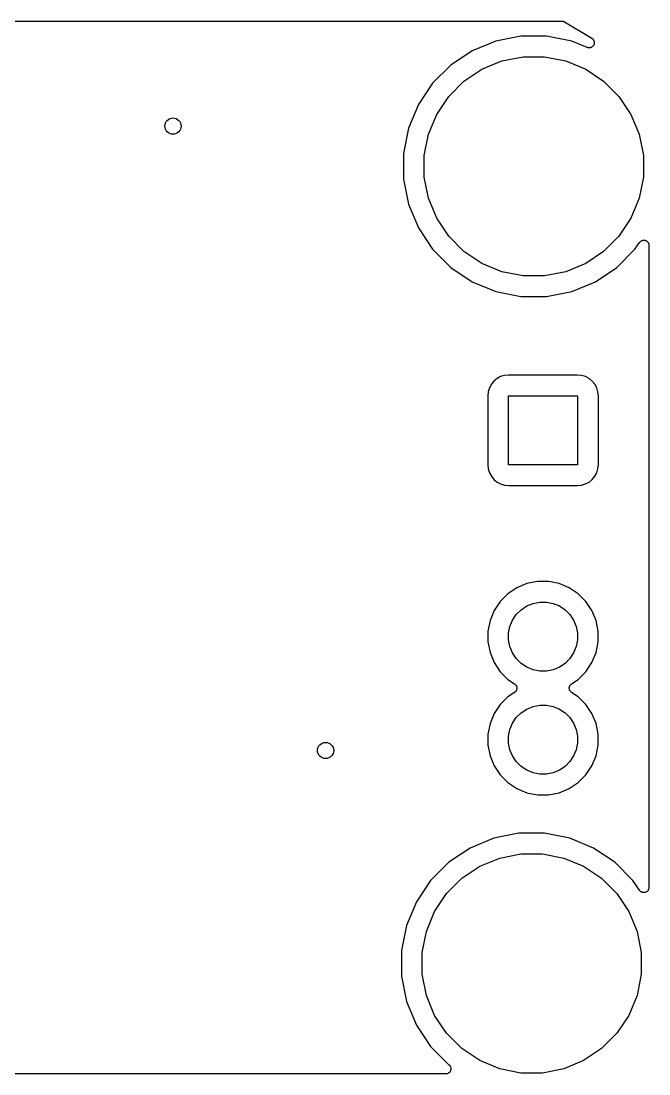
# Model space of a CAD drawing. Extents: x 83.1 to 154, y -94.5 to -68.3.
# Drawn here: x 138.5 to 153.97, y -94.47 to -68.53 of the extents above; entities that cross this region are included whole.
import ezdxf

# ---------------------------------------------------------------- set-up
doc = ezdxf.new("R2010")
doc.units = 0
doc.layers.add('BLACK', color=7, linetype='CONTINUOUS')

msp = doc.modelspace()

# ---------------------------------------------------------------- linework, layer by layer
at = {"layer": 'BLACK', "linetype": 'CONTINUOUS'}
for p, q in [((123.11, -68.533), (151.817, -68.533)), ((151.817, -68.533), (151.819, -68.533)), ((151.819, -68.533), (151.828, -68.534)), ((151.828, -68.534), (151.836, -68.5344)), ((151.836, -68.5344), (151.84, -68.5353)), ((151.84, -68.5353), (151.844, -68.5358)), ((151.844, -68.5358), (151.852, -68.5384)), ((151.852, -68.5384), (151.86, -68.5405)), ((151.86, -68.5405), (151.864, -68.5421)), ((151.864, -68.5421), (151.867, -68.5433)), ((151.867, -68.5433), (151.875, -68.5474)), ((151.875, -68.5474), (151.883, -68.5511)), ((151.883, -68.5511), (152.558, -68.9563)), ((150.814, -68.9026), (150.194, -69.0259)), ((151.446, -68.9026), (150.814, -68.9026)), ((152.066, -69.0259), (151.446, -68.9026)), ((152.558, -68.9563), (152.559, -68.9572)), ((152.559, -68.9572), (152.562, -68.9591)), ((152.562, -68.9591), (152.564, -68.9605)), ((152.564, -68.9605), (152.572, -68.9666)), ((152.572, -68.9666), (152.579, -68.9723)), ((152.579, -68.9723), (152.581, -68.9745)), ((152.581, -68.9745), (152.583, -68.9765)), ((152.583, -68.9765), (152.589, -68.9838)), ((152.589, -68.9838), (152.595, -68.9908)), ((150.194, -69.0259), (149.61, -69.2677)), ((152.444, -69.1825), (152.066, -69.0259)), ((152.447, -69.1834), (152.444, -69.1825)), ((152.45, -69.1847), (152.447, -69.1834)), ((152.459, -69.187), (152.45, -69.1847)), ((152.468, -69.1897), (152.459, -69.187)), ((152.471, -69.19), (152.468, -69.1897)), ((152.474, -69.1908), (152.471, -69.19)), ((152.483, -69.1913), (152.474, -69.1908)), ((152.492, -69.1922), (152.483, -69.1913)), ((152.495, -69.1919), (152.492, -69.1922)), ((152.498, -69.1921), (152.495, -69.1919)), ((152.508, -69.1907), (152.498, -69.1921)), ((152.517, -69.1898), (152.508, -69.1907)), ((152.52, -69.1889), (152.517, -69.1898)), ((152.523, -69.1885), (152.52, -69.1889)), ((152.532, -69.1854), (152.523, -69.1885)), ((152.541, -69.1827), (152.532, -69.1854)), ((152.543, -69.1813), (152.541, -69.1827)), ((152.546, -69.1803), (152.543, -69.1813)), ((152.554, -69.1755), (152.546, -69.1803)), ((152.563, -69.1711), (152.554, -69.1755)), ((152.565, -69.1692), (152.563, -69.1711)), ((152.568, -69.1676), (152.565, -69.1692)), ((152.575, -69.1614), (152.568, -69.1676)), ((152.582, -69.1555), (152.575, -69.1614)), ((152.584, -69.1531), (152.582, -69.1555)), ((152.586, -69.1511), (152.584, -69.1531)), ((152.592, -69.1436), (152.586, -69.1511)), ((152.598, -69.1364), (152.592, -69.1436)), ((152.595, -68.9908), (152.597, -68.9935)), ((152.597, -68.9935), (152.599, -68.9958)), ((152.599, -69.1337), (152.598, -69.1364)), ((152.599, -68.9958), (152.603, -69.0042)), ((152.601, -69.1313), (152.599, -69.1337)), ((152.605, -69.1229), (152.601, -69.1313)), ((152.603, -69.0042), (152.608, -69.0123)), ((152.61, -69.1146), (152.605, -69.1229)), ((152.608, -69.0123), (152.609, -69.0151)), ((152.609, -69.0151), (152.61, -69.0178)), ((152.61, -69.0178), (152.613, -69.0268)), ((152.612, -69.109), (152.61, -69.1117)), ((152.61, -69.1117), (152.61, -69.1146)), ((152.614, -69.0999), (152.612, -69.109)), ((152.613, -69.0268), (152.616, -69.0357)), ((152.617, -69.0909), (152.614, -69.0999)), ((152.616, -69.0357), (152.616, -69.0387)), ((152.616, -69.0387), (152.617, -69.0416)), ((152.617, -69.0416), (152.618, -69.051)), ((152.618, -69.085), (152.617, -69.0879)), ((152.617, -69.0879), (152.617, -69.0909)), ((152.618, -69.051), (152.619, -69.0602)), ((152.619, -69.0756), (152.618, -69.085)), ((152.619, -69.0602), (152.619, -69.0633)), ((152.619, -69.0633), (152.62, -69.0663)), ((152.62, -69.0663), (152.619, -69.0756)), ((149.61, -69.2677), (149.085, -69.6188)), ((150.342, -69.5144), (150.864, -69.4106)), ((150.864, -69.4106), (151.396, -69.4106)), ((151.396, -69.4106), (151.918, -69.5144)), ((149.085, -69.6188), (148.638, -70.0656)), ((149.409, -70.0134), (149.851, -69.7179)), ((149.851, -69.7179), (150.342, -69.5144)), ((151.918, -69.5144), (152.409, -69.7179)), ((152.409, -69.7179), (152.851, -70.0134)), ((149.033, -70.3894), (149.409, -70.0134)), ((152.851, -70.0134), (153.227, -70.3894)), ((148.638, -70.0656), (148.287, -70.591)), ((148.737, -70.8317), (149.033, -70.3894)), ((153.227, -70.3894), (153.523, -70.8317)), ((148.287, -70.591), (148.045, -71.1749)), ((148.534, -71.323), (148.737, -70.8317)), ((153.523, -70.8317), (153.726, -71.323)), ((148.045, -71.1749), (147.922, -71.7946)), ((148.43, -71.8447), (148.534, -71.323)), ((153.726, -71.323), (153.83, -71.8447)), ((147.922, -71.7946), (147.922, -72.4266)), ((148.43, -72.3765), (148.43, -71.8447)), ((153.83, -71.8447), (153.83, -72.3765)), ((147.922, -72.4266), (148.045, -73.0463)), ((148.534, -72.8982), (148.43, -72.3765)), ((153.83, -72.3765), (153.726, -72.8982)), ((148.045, -73.0463), (148.287, -73.6302)), ((148.737, -73.3895), (148.534, -72.8982)), ((153.726, -72.8982), (153.523, -73.3895)), ((149.033, -73.8317), (148.737, -73.3895)), ((153.523, -73.3895), (153.227, -73.8317)), ((148.287, -73.6302), (148.638, -74.1556)), ((149.409, -74.2078), (149.033, -73.8317)), ((153.227, -73.8317), (152.851, -74.2078)), ((148.638, -74.1556), (149.085, -74.6024)), ((153.175, -74.6024), (153.622, -74.1556)), ((153.622, -74.1556), (153.734, -73.9871)), ((153.734, -73.9871), (153.735, -73.9859)), ((153.735, -73.9856), (153.744, -73.976)), ((153.735, -73.9859), (153.735, -73.9856)), ((153.735, -73.9859), (153.735, -73.9859)), ((153.735, -73.9859), (153.735, -73.9859)), ((153.744, -73.976), (153.751, -73.9669)), ((153.751, -73.9667), (153.761, -73.9589)), ((153.751, -73.9668), (153.751, -73.9667)), ((153.751, -73.9669), (153.751, -73.9668)), ((153.761, -73.9589), (153.77, -73.9514)), ((153.77, -73.9514), (153.771, -73.9513)), ((153.771, -73.9512), (153.782, -73.9455)), ((153.771, -73.9513), (153.771, -73.9512)), ((153.782, -73.9455), (153.792, -73.9399)), ((153.792, -73.9399), (153.793, -73.9398)), ((153.793, -73.9398), (153.805, -73.9363)), ((153.793, -73.9398), (153.793, -73.9398)), ((153.805, -73.9363), (153.816, -73.9329)), ((153.816, -73.9329), (153.817, -73.9328)), ((153.816, -73.9329), (153.816, -73.9329)), ((153.817, -73.9328), (153.829, -73.9317)), ((153.829, -73.9317), (153.841, -73.9306)), ((153.841, -73.9306), (153.841, -73.9307)), ((153.841, -73.9307), (153.841, -73.9306)), ((153.841, -73.9306), (153.854, -73.932)), ((153.854, -73.932), (153.866, -73.9332)), ((153.866, -73.9332), (153.866, -73.9333)), ((153.866, -73.9333), (153.866, -73.9333)), ((153.866, -73.9333), (153.877, -73.9369)), ((153.877, -73.9369), (153.889, -73.9406)), ((153.889, -73.9406), (153.889, -73.9406)), ((153.889, -73.9406), (153.89, -73.9407)), ((153.89, -73.9407), (153.9, -73.9466)), ((153.9, -73.9466), (153.911, -73.9524)), ((153.911, -73.9524), (153.911, -73.9525)), ((153.911, -73.9525), (153.911, -73.9525)), ((153.911, -73.9525), (153.921, -73.9605)), ((153.921, -73.9605), (153.93, -73.9682)), ((153.93, -73.9682), (153.93, -73.9683)), ((153.93, -73.9683), (153.93, -73.9684)), ((153.93, -73.9684), (153.938, -73.9779)), ((153.938, -73.9779), (153.946, -73.9874)), ((153.946, -73.9874), (153.946, -73.9875)), ((153.946, -73.9875), (153.946, -73.9876)), ((153.946, -73.9876), (153.952, -73.9984)), ((153.952, -73.9984), (153.957, -74.0092)), ((153.957, -74.0092), (153.957, -74.0094)), ((153.957, -74.0094), (153.958, -74.0096)), ((153.958, -74.0096), (153.961, -74.0211)), ((153.961, -74.0211), (153.965, -74.033)), ((153.965, -74.033), (153.965, -74.0331)), ((153.965, -74.0331), (153.965, -74.0333)), ((153.965, -74.0333), (153.966, -74.0456)), ((153.966, -74.0456), (153.967, -74.0576)), ((153.967, -74.0576), (153.967, -89.8738)), ((149.851, -74.5033), (149.409, -74.2078)), ((152.851, -74.2078), (152.409, -74.5033)), ((149.085, -74.6024), (149.61, -74.9535)), ((150.342, -74.7068), (149.851, -74.5033)), ((152.409, -74.5033), (151.918, -74.7068)), ((152.65, -74.9535), (153.175, -74.6024)), ((150.864, -74.8106), (150.342, -74.7068)), ((151.396, -74.8106), (150.864, -74.8106)), ((151.918, -74.7068), (151.396, -74.8106)), ((149.61, -74.9535), (150.194, -75.1953)), ((150.194, -75.1953), (150.814, -75.3186)), ((151.446, -75.3186), (152.066, -75.1953)), ((152.066, -75.1953), (152.65, -74.9535)), ((150.814, -75.3186), (151.446, -75.3186)), ((150.409, -77.2624), (150.313, -77.2914)), ((150.515, -77.2519), (150.409, -77.2624)), ((152.202, -77.2519), (150.515, -77.2519)), ((152.308, -77.2623), (152.202, -77.2519)), ((152.404, -77.2914), (152.308, -77.2623)), ((150.084, -77.4794), (150.037, -77.5677)), ((150.148, -77.4021), (150.084, -77.4794)), ((150.225, -77.3386), (150.148, -77.4021)), ((150.313, -77.2914), (150.225, -77.3386)), ((152.492, -77.3386), (152.404, -77.2914)), ((152.57, -77.4021), (152.492, -77.3386)), ((152.633, -77.4794), (152.57, -77.4021)), ((152.68, -77.5677), (152.633, -77.4794)), ((150.008, -77.6634), (149.998, -77.7692)), ((149.998, -77.7692), (149.998, -79.4568)), ((150.037, -77.5677), (150.008, -77.6634)), ((150.509, -79.463), (150.509, -77.763)), ((150.509, -77.763), (152.209, -77.763)), ((152.209, -77.763), (152.209, -79.463)), ((152.709, -77.6634), (152.68, -77.5677)), ((152.72, -77.7692), (152.709, -77.6634)), ((152.72, -79.4568), (152.72, -77.7692)), ((149.998, -79.4568), (150.008, -79.5626)), ((150.008, -79.5626), (150.037, -79.6583)), ((152.209, -79.463), (150.509, -79.463)), ((152.68, -79.6583), (152.709, -79.5626)), ((152.709, -79.5626), (152.72, -79.4568)), ((150.037, -79.6583), (150.084, -79.7466)), ((150.084, -79.7466), (150.148, -79.8239)), ((150.148, -79.8239), (150.225, -79.8874)), ((152.492, -79.8874), (152.57, -79.8239)), ((152.57, -79.8239), (152.633, -79.7466)), ((152.633, -79.7466), (152.68, -79.6583)), ((150.225, -79.8874), (150.313, -79.9346)), ((150.313, -79.9346), (150.409, -79.9636)), ((150.409, -79.9636), (150.515, -79.9741)), ((150.515, -79.9741), (152.202, -79.9741)), ((152.202, -79.9741), (152.308, -79.9637)), ((152.308, -79.9637), (152.404, -79.9346)), ((152.404, -79.9346), (152.492, -79.8874)), ((150.962, -82.3872), (150.715, -82.4896)), ((151.225, -82.335), (150.962, -82.3872)), ((151.492, -82.335), (151.225, -82.335)), ((151.755, -82.3872), (151.492, -82.335)), ((152.002, -82.4896), (151.755, -82.3872)), ((150.493, -82.6382), (150.304, -82.8273)), ((150.715, -82.4896), (150.493, -82.6382)), ((152.224, -82.6382), (152.002, -82.4896)), ((152.413, -82.8273), (152.224, -82.6382)), ((150.304, -82.8273), (150.155, -83.0497)), ((150.817, -83.0328), (150.956, -82.9397)), ((150.956, -82.9397), (151.111, -82.8757)), ((151.111, -82.8757), (151.275, -82.843)), ((151.275, -82.843), (151.442, -82.843)), ((151.442, -82.843), (151.607, -82.8757)), ((151.607, -82.8757), (151.761, -82.9397)), ((151.761, -82.9397), (151.9, -83.0328)), ((152.562, -83.0497), (152.413, -82.8273)), ((150.155, -83.0497), (150.053, -83.2969)), ((150.605, -83.2904), (150.698, -83.1512)), ((150.698, -83.1512), (150.817, -83.0328)), ((151.9, -83.0328), (152.019, -83.1512)), ((152.019, -83.1512), (152.112, -83.2904)), ((152.664, -83.2969), (152.562, -83.0497)), ((150.053, -83.2969), (150.001, -83.5592)), ((150.509, -83.6093), (150.541, -83.4451)), ((150.541, -83.4451), (150.605, -83.2904)), ((152.112, -83.2904), (152.176, -83.4451)), ((152.176, -83.4451), (152.209, -83.6093)), ((152.717, -83.5592), (152.664, -83.2969)), ((150.001, -83.5592), (150.001, -83.8267)), ((150.509, -83.7767), (150.509, -83.6093)), ((152.209, -83.6093), (152.209, -83.7767)), ((152.717, -83.8267), (152.717, -83.5592)), ((150.001, -83.8267), (150.053, -84.0891)), ((150.541, -83.9409), (150.509, -83.7767)), ((150.605, -84.0956), (150.541, -83.9409)), ((152.176, -83.9409), (152.112, -84.0956)), ((152.209, -83.7767), (152.176, -83.9409)), ((152.664, -84.0891), (152.717, -83.8267)), ((150.053, -84.0891), (150.155, -84.3363)), ((150.698, -84.2348), (150.605, -84.0956)), ((150.817, -84.3532), (150.698, -84.2348)), ((152.019, -84.2348), (151.9, -84.3532)), ((152.112, -84.0956), (152.019, -84.2348)), ((152.562, -84.3363), (152.664, -84.0891)), ((150.155, -84.3363), (150.304, -84.5587)), ((150.956, -84.4463), (150.817, -84.3532)), ((151.111, -84.5103), (150.956, -84.4463)), ((151.275, -84.543), (151.111, -84.5103)), ((151.442, -84.543), (151.275, -84.543)), ((151.607, -84.5103), (151.442, -84.543)), ((151.761, -84.4463), (151.607, -84.5103)), ((151.9, -84.3532), (151.761, -84.4463)), ((152.413, -84.5587), (152.562, -84.3363)), ((150.304, -84.5587), (150.493, -84.7478)), ((150.493, -84.7478), (150.657, -84.8574)), ((152.06, -84.8574), (152.224, -84.7478)), ((152.224, -84.7478), (152.413, -84.5587)), ((150.657, -84.8574), (150.658, -84.858)), ((150.666, -85.0609), (150.657, -85.0686)), ((150.658, -84.858), (150.658, -84.858)), ((150.658, -84.858), (150.658, -84.858)), ((150.658, -84.858), (150.658, -84.8584)), ((150.658, -84.8584), (150.668, -84.8663)), ((150.676, -85.0533), (150.666, -85.0609)), ((150.668, -84.8663), (150.677, -84.8739)), ((150.684, -85.0435), (150.676, -85.0529)), ((150.676, -85.0529), (150.676, -85.0531)), ((150.676, -85.0531), (150.676, -85.0533)), ((150.677, -84.8739), (150.677, -84.8742)), ((150.677, -84.8742), (150.677, -84.8744)), ((150.677, -84.8744), (150.685, -84.8838)), ((150.691, -85.0343), (150.684, -85.0435)), ((150.685, -84.8838), (150.692, -84.8932)), ((150.692, -85.034), (150.691, -85.0343)), ((150.692, -84.8932), (150.693, -84.8935)), ((150.698, -85.023), (150.692, -85.0337)), ((150.692, -85.0337), (150.692, -85.034)), ((150.693, -84.8935), (150.693, -84.8937)), ((150.693, -84.8937), (150.698, -84.9044)), ((150.698, -84.9044), (150.704, -84.9151)), ((150.703, -85.0125), (150.698, -85.023)), ((150.704, -85.0119), (150.703, -85.0122)), ((150.703, -85.0122), (150.703, -85.0125)), ((150.704, -84.9151), (150.704, -84.9154)), ((150.704, -84.9154), (150.704, -84.9157)), ((150.704, -84.9157), (150.708, -84.9273)), ((150.707, -85.0002), (150.704, -85.0119)), ((150.711, -84.9889), (150.707, -85.0002)), ((150.708, -84.9273), (150.711, -84.9389)), ((150.711, -84.9389), (150.711, -84.9392)), ((150.711, -84.9392), (150.711, -84.9395)), ((150.711, -84.9395), (150.712, -84.9515)), ((150.712, -84.9762), (150.711, -84.9882)), ((150.711, -84.9882), (150.711, -84.9885)), ((150.711, -84.9885), (150.711, -84.9889)), ((150.712, -84.9515), (150.713, -84.9636)), ((150.713, -84.9642), (150.712, -84.9762)), ((150.713, -84.9636), (150.713, -84.9639)), ((150.713, -84.9639), (150.713, -84.9642)), ((152.004, -84.9618), (152.005, -84.9499)), ((152.004, -84.9621), (152.004, -84.9618)), ((152.004, -84.9624), (152.004, -84.9621)), ((152.005, -84.9745), (152.004, -84.9624)), ((152.005, -84.9499), (152.006, -84.9378)), ((152.006, -84.9865), (152.005, -84.9745)), ((152.006, -84.9375), (152.007, -84.9371)), ((152.006, -84.9378), (152.006, -84.9375)), ((152.006, -84.9868), (152.006, -84.9865)), ((152.006, -84.9871), (152.006, -84.9868)), ((152.01, -84.9988), (152.006, -84.9871)), ((152.007, -84.9371), (152.01, -84.9257)), ((152.01, -84.9257), (152.014, -84.9141)), ((152.013, -85.0103), (152.01, -84.9988)), ((152.013, -85.0106), (152.013, -85.0103)), ((152.013, -85.0109), (152.013, -85.0106)), ((152.019, -85.0216), (152.013, -85.0109)), ((152.014, -84.9135), (152.02, -84.9029)), ((152.014, -84.9138), (152.014, -84.9135)), ((152.014, -84.9141), (152.014, -84.9138)), ((152.024, -85.0323), (152.019, -85.0216)), ((152.02, -84.9029), (152.025, -84.8923)), ((152.025, -85.0325), (152.024, -85.0323)), ((152.025, -84.8923), (152.026, -84.892)), ((152.025, -85.0328), (152.025, -85.0325)), ((152.032, -85.0421), (152.025, -85.0328)), ((152.026, -84.8917), (152.034, -84.8823)), ((152.026, -84.892), (152.026, -84.8917)), ((152.04, -85.0516), (152.032, -85.0421)), ((152.034, -84.8823), (152.041, -84.8731)), ((152.04, -85.0518), (152.04, -85.0516)), ((152.04, -85.0521), (152.04, -85.0518)), ((152.049, -85.0597), (152.04, -85.0521)), ((152.041, -84.8729), (152.042, -84.8726)), ((152.041, -84.8731), (152.041, -84.8729)), ((152.042, -84.8726), (152.051, -84.865)), ((152.059, -85.0676), (152.049, -85.0597)), ((152.051, -84.865), (152.06, -84.8574)), ((150.493, -85.1782), (150.304, -85.3673)), ((150.657, -85.0686), (150.493, -85.1782)), ((152.059, -85.068), (152.059, -85.0676)), ((152.06, -85.0686), (152.059, -85.068)), ((152.059, -85.068), (152.059, -85.068)), ((152.059, -85.068), (152.059, -85.068)), ((152.224, -85.1782), (152.06, -85.0686)), ((152.413, -85.3673), (152.224, -85.1782)), ((150.304, -85.3673), (150.155, -85.5897)), ((150.698, -85.6912), (150.817, -85.5728)), ((150.817, -85.5728), (150.956, -85.4797)), ((150.956, -85.4797), (151.111, -85.4157)), ((151.111, -85.4157), (151.275, -85.383)), ((151.275, -85.383), (151.442, -85.383)), ((151.442, -85.383), (151.607, -85.4157)), ((151.607, -85.4157), (151.761, -85.4797)), ((151.761, -85.4797), (151.9, -85.5728)), ((151.9, -85.5728), (152.019, -85.6912)), ((152.562, -85.5897), (152.413, -85.3673)), ((150.053, -85.8369), (150.001, -86.0992)), ((150.155, -85.5897), (150.053, -85.8369)), ((150.541, -85.9851), (150.605, -85.8304)), ((150.605, -85.8304), (150.698, -85.6912)), ((152.019, -85.6912), (152.112, -85.8304)), ((152.112, -85.8304), (152.176, -85.9851)), ((152.664, -85.8369), (152.562, -85.5897)), ((152.717, -86.0992), (152.664, -85.8369)), ((150.001, -86.0992), (150.001, -86.3667)), ((150.509, -86.1493), (150.541, -85.9851)), ((152.176, -85.9851), (152.209, -86.1493)), ((152.717, -86.3667), (152.717, -86.0992)), ((150.509, -86.3167), (150.509, -86.1493)), ((150.541, -86.4809), (150.509, -86.3167)), ((152.209, -86.3167), (152.176, -86.4809)), ((152.209, -86.1493), (152.209, -86.3167)), ((150.001, -86.3667), (150.053, -86.6291)), ((150.605, -86.6356), (150.541, -86.4809)), ((152.176, -86.4809), (152.112, -86.6356)), ((152.664, -86.6291), (152.717, -86.3667)), ((150.053, -86.6291), (150.155, -86.8763)), ((150.155, -86.8763), (150.304, -87.0987)), ((150.698, -86.7748), (150.605, -86.6356)), ((150.817, -86.8932), (150.698, -86.7748)), ((152.019, -86.7748), (151.9, -86.8932)), ((152.112, -86.6356), (152.019, -86.7748)), ((152.413, -87.0987), (152.562, -86.8763)), ((152.562, -86.8763), (152.664, -86.6291)), ((150.304, -87.0987), (150.493, -87.2878)), ((150.956, -86.9863), (150.817, -86.8932)), ((151.111, -87.0503), (150.956, -86.9863)), ((151.275, -87.083), (151.111, -87.0503)), ((151.442, -87.083), (151.275, -87.083)), ((151.607, -87.0503), (151.442, -87.083)), ((151.761, -86.9863), (151.607, -87.0503)), ((151.9, -86.8932), (151.761, -86.9863)), ((152.224, -87.2878), (152.413, -87.0987)), ((150.493, -87.2878), (150.715, -87.4364)), ((152.002, -87.4364), (152.224, -87.2878)), ((150.715, -87.4364), (150.962, -87.5388)), ((150.962, -87.5388), (151.225, -87.591)), ((151.225, -87.591), (151.492, -87.591)), ((151.492, -87.591), (151.755, -87.5388)), ((151.755, -87.5388), (152.002, -87.4364)), ((150.143, -88.6601), (149.56, -88.9019)), ((150.763, -88.5368), (150.143, -88.6601)), ((151.395, -88.5368), (150.763, -88.5368)), ((152.015, -88.6601), (151.395, -88.5368)), ((152.599, -88.9019), (152.015, -88.6601)), ((149.56, -88.9019), (149.034, -89.253)), ((153.124, -89.253), (152.599, -88.9019)), ((149.8, -89.3521), (150.292, -89.1486)), ((150.292, -89.1486), (150.813, -89.0448)), ((150.813, -89.0448), (151.345, -89.0448)), ((151.345, -89.0448), (151.867, -89.1486)), ((151.867, -89.1486), (152.358, -89.3521)), ((149.034, -89.253), (148.587, -89.6998)), ((149.358, -89.6476), (149.8, -89.3521)), ((152.358, -89.3521), (152.8, -89.6476)), ((153.571, -89.6998), (153.124, -89.253)), ((148.587, -89.6998), (148.236, -90.2252)), ((148.982, -90.0236), (149.358, -89.6476)), ((152.8, -89.6476), (153.176, -90.0236)), ((153.734, -89.9443), (153.571, -89.6998)), ((153.742, -89.9538), (153.734, -89.9443)), ((153.75, -89.9633), (153.742, -89.9538)), ((153.75, -89.9634), (153.75, -89.9633)), ((153.75, -89.9635), (153.75, -89.9634)), ((153.759, -89.9712), (153.75, -89.9635)), ((153.769, -89.9791), (153.759, -89.9712)), ((153.769, -89.9792), (153.769, -89.9791)), ((153.769, -89.9793), (153.769, -89.9792)), ((153.78, -89.985), (153.769, -89.9793)), ((153.791, -89.9909), (153.78, -89.985)), ((153.791, -89.991), (153.791, -89.9909)), ((153.791, -89.9909), (153.791, -89.9909)), ((153.899, -89.9857), (153.888, -89.9914)), ((153.91, -89.9801), (153.899, -89.9857)), ((153.919, -89.9722), (153.91, -89.9799)), ((153.91, -89.9799), (153.91, -89.98)), ((153.91, -89.98), (153.91, -89.9801)), ((153.929, -89.9645), (153.919, -89.9722)), ((153.937, -89.9549), (153.929, -89.9643)), ((153.929, -89.9643), (153.929, -89.9644)), ((153.929, -89.9644), (153.929, -89.9645)), ((153.945, -89.9455), (153.937, -89.9549)), ((153.951, -89.9345), (153.945, -89.9453)), ((153.945, -89.9453), (153.945, -89.9454)), ((153.945, -89.9454), (153.945, -89.9455)), ((153.957, -89.9238), (153.951, -89.9345)), ((153.96, -89.912), (153.957, -89.9235)), ((153.957, -89.9235), (153.957, -89.9237)), ((153.957, -89.9237), (153.957, -89.9238)), ((153.964, -89.9002), (153.96, -89.912)), ((153.966, -89.8881), (153.964, -89.8999)), ((153.964, -89.8999), (153.964, -89.9)), ((153.964, -89.9), (153.964, -89.9002)), ((153.967, -89.8756), (153.966, -89.8881)), ((153.967, -89.8738), (153.967, -89.8752)), ((153.967, -89.8752), (153.967, -89.8752)), ((153.967, -89.8752), (153.967, -89.8752)), ((153.967, -89.8752), (153.967, -89.8756)), ((148.236, -90.2252), (147.994, -90.8091)), ((148.686, -90.4659), (148.982, -90.0236)), ((153.176, -90.0236), (153.472, -90.4659)), ((153.803, -89.9945), (153.791, -89.991)), ((153.814, -89.9982), (153.803, -89.9945)), ((153.815, -89.9982), (153.814, -89.9982)), ((153.815, -89.9983), (153.815, -89.9982)), ((153.827, -89.9995), (153.815, -89.9983)), ((153.839, -90.0008), (153.827, -89.9995)), ((153.852, -89.9996), (153.839, -90.0008)), ((153.839, -90.0008), (153.839, -90.0008)), ((153.839, -90.0008), (153.839, -90.0008)), ((153.864, -89.9985), (153.852, -89.9996)), ((153.876, -89.9949), (153.864, -89.9985)), ((153.864, -89.9985), (153.864, -89.9985)), ((153.864, -89.9985), (153.864, -89.9985)), ((153.888, -89.9915), (153.876, -89.9949)), ((153.888, -89.9914), (153.888, -89.9915)), ((153.888, -89.9915), (153.888, -89.9915)), ((148.483, -90.9572), (148.686, -90.4659)), ((153.472, -90.4659), (153.675, -90.9572)), ((147.994, -90.8091), (147.871, -91.4288)), ((148.379, -91.4789), (148.483, -90.9572)), ((153.675, -90.9572), (153.779, -91.4789)), ((147.871, -91.4288), (147.871, -92.0608)), ((148.379, -92.0107), (148.379, -91.4789)), ((153.779, -91.4789), (153.779, -92.0107)), ((147.871, -92.0608), (147.994, -92.6805)), ((148.483, -92.5324), (148.379, -92.0107)), ((153.779, -92.0107), (153.675, -92.5324)), ((148.686, -93.0237), (148.483, -92.5324)), ((153.675, -92.5324), (153.472, -93.0237)), ((147.994, -92.6805), (148.236, -93.2644)), ((148.982, -93.4659), (148.686, -93.0237)), ((153.472, -93.0237), (153.176, -93.4659)), ((148.236, -93.2644), (148.587, -93.7898)), ((149.358, -93.842), (148.982, -93.4659)), ((153.176, -93.4659), (152.8, -93.842)), ((148.587, -93.7898), (149.036, -94.2388)), ((149.8, -94.1375), (149.358, -93.842)), ((152.8, -93.842), (152.358, -94.1375)), ((150.292, -94.341), (149.8, -94.1375)), ((152.358, -94.1375), (151.867, -94.341)), ((149.036, -94.2388), (149.042, -94.2435)), ((149.042, -94.2435), (149.051, -94.2511)), ((149.051, -94.2511), (149.051, -94.2513)), ((149.051, -94.2513), (149.051, -94.2514)), ((149.051, -94.2514), (149.059, -94.2611)), ((149.059, -94.2611), (149.067, -94.2705)), ((149.067, -94.2705), (149.067, -94.2706)), ((149.067, -94.2706), (149.067, -94.2707)), ((149.067, -94.2707), (149.072, -94.2816)), ((149.077, -94.3895), (149.071, -94.4003)), ((149.072, -94.2816), (149.078, -94.2924)), ((149.081, -94.3775), (149.077, -94.3892)), ((149.077, -94.3892), (149.077, -94.3894)), ((149.077, -94.3894), (149.077, -94.3895)), ((149.078, -94.2924), (149.078, -94.2926)), ((149.078, -94.2926), (149.078, -94.2927)), ((149.078, -94.2927), (149.082, -94.3045)), ((149.085, -94.3659), (149.081, -94.3775)), ((149.082, -94.3045), (149.085, -94.3162)), ((149.085, -94.3162), (149.085, -94.3164)), ((149.085, -94.3164), (149.085, -94.3165)), ((149.085, -94.3165), (149.086, -94.3289)), ((149.086, -94.3535), (149.085, -94.3655)), ((149.085, -94.3655), (149.085, -94.3657)), ((149.085, -94.3657), (149.085, -94.3659)), ((149.086, -94.3289), (149.087, -94.3409)), ((149.087, -94.3412), (149.086, -94.3535)), ((149.087, -94.3409), (149.087, -94.341)), ((149.087, -94.341), (149.087, -94.3412)), ((150.813, -94.4448), (150.292, -94.341)), ((151.867, -94.341), (151.345, -94.4448)), ((148.96, -94.467), (136.235, -94.467)), ((148.972, -94.4658), (148.96, -94.467)), ((148.985, -94.4646), (148.972, -94.4658)), ((148.997, -94.4611), (148.985, -94.4646)), ((148.985, -94.4646), (148.985, -94.4646)), ((148.985, -94.4646), (148.985, -94.4646)), ((149.008, -94.4575), (148.997, -94.4611)), ((149.009, -94.4575), (149.008, -94.4575)), ((149.019, -94.4517), (149.009, -94.4574)), ((149.009, -94.4574), (149.009, -94.4575)), ((149.03, -94.446), (149.019, -94.4517)), ((149.031, -94.4458), (149.03, -94.4459)), ((149.03, -94.4459), (149.03, -94.446)), ((149.04, -94.4381), (149.031, -94.4458)), ((149.05, -94.4303), (149.04, -94.4381)), ((149.058, -94.4208), (149.05, -94.4301)), ((149.05, -94.4301), (149.05, -94.4302)), ((149.05, -94.4302), (149.05, -94.4303)), ((149.065, -94.4113), (149.058, -94.4208)), ((149.066, -94.4111), (149.065, -94.4113)), ((149.071, -94.4003), (149.066, -94.411)), ((149.066, -94.411), (149.066, -94.4111)), ((151.345, -94.4448), (150.813, -94.4448))]:
    msp.add_line(p, q, dxfattribs=at)
at = {"layer": 'BLACK'}
for centre in [(142.24, -71.12), (146, -86.5)]:
    msp.add_circle(centre, 0.2, dxfattribs=at)

doc.saveas('drawing.dxf')
